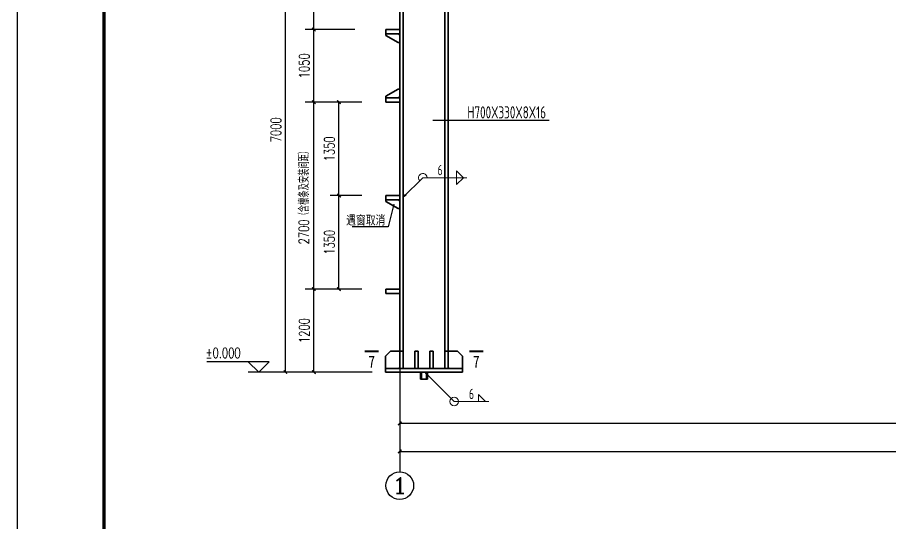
# Model space of a CAD drawing. Extents: x 14475413 to 15955882, y -732572 to -282951.
# Drawn here: x 15559745 to 15584954, y -500193 to -485569 of the extents above; entities that cross this region are included whole.
import ezdxf
from ezdxf.enums import TextEntityAlignment as Align

# ---------------------------------------------------------------- set-up
doc = ezdxf.new("R2010")
doc.units = 0
doc.header["$LTSCALE"] = 1000
doc.header["$MEASUREMENT"] = 0
for name, color, linetype, lineweight in [('10', 7, 'Continuous', 35), ('116', 1, 'Continuous', 35), ('12', 2, 'Continuous', 35), ('14', 2, 'Continuous', 35), ('焊缝标注', 9, 'Continuous', 18)]:
    doc.layers.add(name, color=color, linetype=linetype, lineweight=lineweight)
for name, color, linetype in [('3T_WOOD', 21, 'Continuous'), ('AXIS', 3, 'Continuous'), ('AXIS_TEXT', 7, 'Continuous'), ('BALCONY', 6, 'Continuous'), ('PUB_DIM', 3, 'Continuous'), ('PUB_TEXT', 7, 'Continuous'), ('TK', 4, 'Continuous')]:
    doc.layers.add(name, color=color, linetype=linetype)
doc.styles.add('_TCH_AXIS', font='COMPLEX', dxfattribs={"bigfont": 'GBCBIG'})
doc.styles.add('_TCH_DIM', font='SIMPLEX', dxfattribs={"bigfont": 'GBCBIG'})
doc.styles.add('_TCH_DIM_T3', font='SIMPLEX', dxfattribs={"width": 0.705882, "bigfont": 'GBCBIG'})
doc.styles.add('COMPLEX', font='COMPLEX')
doc.styles.add('FromPkpm', font='Pkpmeng', dxfattribs={"width": 0.7, "bigfont": 'hztxt'})
doc.styles.add('TSSD_Dimension', font='Tssdeng.shx', dxfattribs={"width": 0.7, "bigfont": 'hztxt.shx'})
doc.styles.add('图框字体', font='', dxfattribs={"width": 0.8})
doc.styles.get('图框字体').set_extended_font_data('NSimSun')
doc.dimstyles.new('_TCH_ARCH&&100', dxfattribs={"dimtxt": 297.5, "dimasz": 100, "dimexe": 250, "dimexo": 300, "dimgap": 126.25, "dimtad": 1, "dimdec": 0, "dimzin": 0, "dimdsep": 46, "dimtxsty": '_TCH_DIM_T3', "dimblk": 'ARCHTICK', "dimcen": 0.09, "dimclrt": 7, "dimazin": 2, "dimtfac": 1, "dimtdec": 0, "dimtix": 1, "dimtmove": 2, "dimatfit": 3, "dimfxl": 0, "dimtolj": 1, "dimtzin": 0, "dimarcsym": 0})

# ---------------------------------------------------------------- blocks, each defined once
blk = doc.blocks.new('w453w53')
at = {"layer": '12', "color": 4}
for p, q in [((473598, 1381074, -5700), (474078, 1381074, -5700)), ((473598, 1380924, -5700), (473598, 1381074, -5700)), ((473598, 1381074, -5700), (474078, 1381074, -5700)), ((474078, 1381074, -5700), (474078, 1380925, -5700)), ((473598, 1380924, -5700), (473598, 1380864, -5700)), ((473598, 1380864, -5700), (474019, 1380624, -5700)), ((474078, 1380865, -5700), (474018, 1380924, -5700)), ((474078, 1380625, -5700), (474078, 1380865, -5700)), ((474019, 1380624, -5700), (474078, 1380625, -5700))]:
    blk.add_line(p, q, dxfattribs=at)
at = {"layer": '12', "color": 4, "elevation": -5700}
blk.add_lwpolyline([(474078, 1380925), (473598, 1380925)], dxfattribs=at)
blk = doc.blocks.new('GeYuanFrame_62584068', base_point=(20.09, 4.53))
at = {"layer": 'TK'}
blk.add_lwpolyline([(20.09, 4.53), (20.09, 598.53), (1491.09, 598.53), (1491.09, 4.53)], close=True, dxfattribs=at)
at = {"layer": 'TK', "const_width": 1}
blk.add_lwpolyline([(45.09, 588.53), (1481.09, 588.53), (1481.09, 14.53), (45.09, 14.53)], close=True, dxfattribs=at)
blk = doc.blocks.new('_ArchTick')
at = {"color": 0, "linetype": 'ByBlock', "const_width": 0.4}
blk.add_lwpolyline([(-0.5, -0.5), (0.5, 0.5)], dxfattribs=at)
blk = doc.blocks.new('*D668')
at = {"layer": 'Defpoints', "color": 0}
for p in [(15567481, -481816), (15570284, -481816), (15570284, -495816)]:
    blk.add_point(p, dxfattribs=at)
at = {"layer": 'PUB_DIM', "color": 0, "lineweight": -2}
for p, q in [((15569984, -481816), (15567231, -481816)), ((15567481, -495816), (15567481, -481816)), ((15569984, -495816), (15567231, -495816))]:
    blk.add_line(p, q, dxfattribs=at)
at = {"layer": 'PUB_DIM', "color": 0, "lineweight": -2, "xscale": 100, "yscale": 100, "zscale": 100}
for p, rotation in [((15567481, -481816), 90), ((15567481, -495816), 270)]:
    blk.add_blockref('_ArchTick', p, dxfattribs=dict(at, rotation=rotation))
at = {"layer": 'PUB_DIM', "color": 7, "insert": (15567206, -488816), "char_height": 297.5, "attachment_point": 5, "rotation": 90, "style": '_TCH_DIM_T3'}
blk.add_mtext('\\A1;7000', dxfattribs=at)
blk = doc.blocks.new('*D671')
at = {"layer": 'Defpoints', "color": 0}
for p in [(15568301, -493416), (15569789, -493416), (15569789, -495816)]:
    blk.add_point(p, dxfattribs=at)
at = {"layer": 'PUB_DIM', "color": 0, "lineweight": -2}
for p, q in [((15569489, -493416), (15568051, -493416)), ((15568301, -495816), (15568301, -493416)), ((15569489, -495816), (15568051, -495816))]:
    blk.add_line(p, q, dxfattribs=at)
at = {"layer": 'PUB_DIM', "color": 0, "lineweight": -2, "xscale": 100, "yscale": 100, "zscale": 100}
for p, rotation in [((15568301, -493416), 90), ((15568301, -495816), 270)]:
    blk.add_blockref('_ArchTick', p, dxfattribs=dict(at, rotation=rotation))
at = {"layer": 'PUB_DIM', "color": 7, "insert": (15568026, -494616), "char_height": 297.5, "attachment_point": 5, "rotation": 90, "style": '_TCH_DIM_T3'}
blk.add_mtext('\\A1;1200', dxfattribs=at)
blk = doc.blocks.new('*D672')
at = {"layer": 'Defpoints', "color": 0}
for p in [(15568301, -488016), (15569789, -488016), (15569789, -493416)]:
    blk.add_point(p, dxfattribs=at)
at = {"layer": 'PUB_DIM', "color": 0, "lineweight": -2}
for p, q in [((15569489, -488016), (15568051, -488016)), ((15568301, -493416), (15568301, -488016)), ((15569489, -493416), (15568051, -493416))]:
    blk.add_line(p, q, dxfattribs=at)
at = {"layer": 'PUB_DIM', "color": 0, "lineweight": -2, "xscale": 100, "yscale": 100, "zscale": 100}
for p, rotation in [((15568301, -488016), 90), ((15568301, -493416), 270)]:
    blk.add_blockref('_ArchTick', p, dxfattribs=dict(at, rotation=rotation))
at = {"layer": 'PUB_DIM', "color": 7, "insert": (15568016, -490716), "char_height": 297.5, "attachment_point": 5, "rotation": 90, "style": '_TCH_DIM_T3'}
blk.add_mtext('\\A1;2700（含檩条及安装间距）', dxfattribs=at)
blk = doc.blocks.new('*D673')
at = {"layer": 'Defpoints', "color": 0}
for p in [(15568301, -485916), (15569789, -485916), (15569789, -488016)]:
    blk.add_point(p, dxfattribs=at)
at = {"layer": 'PUB_DIM', "color": 0, "lineweight": -2}
for p, q in [((15569489, -485916), (15568051, -485916)), ((15568301, -488016), (15568301, -485916)), ((15569489, -488016), (15568051, -488016))]:
    blk.add_line(p, q, dxfattribs=at)
at = {"layer": 'PUB_DIM', "color": 0, "lineweight": -2, "xscale": 100, "yscale": 100, "zscale": 100}
for p, rotation in [((15568301, -485916), 90), ((15568301, -488016), 270)]:
    blk.add_blockref('_ArchTick', p, dxfattribs=dict(at, rotation=rotation))
at = {"layer": 'PUB_DIM', "color": 7, "insert": (15568026, -486966), "char_height": 297.5, "attachment_point": 5, "rotation": 90, "style": '_TCH_DIM_T3'}
blk.add_mtext('\\A1;1050', dxfattribs=at)
blk = doc.blocks.new('*D674')
at = {"layer": 'Defpoints', "color": 0}
for p in [(15568301, -483816), (15569789, -483816), (15569789, -485916)]:
    blk.add_point(p, dxfattribs=at)
at = {"layer": 'PUB_DIM', "color": 0, "lineweight": -2}
for p, q in [((15569489, -483816), (15568051, -483816)), ((15568301, -485916), (15568301, -483816)), ((15569489, -485916), (15568051, -485916))]:
    blk.add_line(p, q, dxfattribs=at)
at = {"layer": 'PUB_DIM', "color": 0, "lineweight": -2, "xscale": 100, "yscale": 100, "zscale": 100}
for p, rotation in [((15568301, -483816), 90), ((15568301, -485916), 270)]:
    blk.add_blockref('_ArchTick', p, dxfattribs=dict(at, rotation=rotation))
at = {"layer": 'PUB_DIM', "color": 7, "insert": (15568026, -484866), "char_height": 297.5, "attachment_point": 5, "rotation": 90, "style": '_TCH_DIM_T3'}
blk.add_mtext('\\A1;1050', dxfattribs=at)
blk = doc.blocks.new('*D679')
at = {"layer": 'Defpoints', "color": 0}
for p in [(15569028, -490716), (15569988, -490716), (15569988, -493416)]:
    blk.add_point(p, dxfattribs=at)
at = {"layer": 'PUB_DIM', "color": 0, "lineweight": -2}
for p, q in [((15569688, -490716), (15568778, -490716)), ((15569028, -493416), (15569028, -490716)), ((15569688, -493416), (15568778, -493416))]:
    blk.add_line(p, q, dxfattribs=at)
at = {"layer": 'PUB_DIM', "color": 0, "lineweight": -2, "xscale": 100, "yscale": 100, "zscale": 100}
for p, rotation in [((15569028, -490716), 90), ((15569028, -493416), 270)]:
    blk.add_blockref('_ArchTick', p, dxfattribs=dict(at, rotation=rotation))
at = {"layer": 'PUB_DIM', "color": 7, "insert": (15568753, -492066), "char_height": 297.5, "attachment_point": 5, "rotation": 90, "style": '_TCH_DIM_T3'}
blk.add_mtext('\\A1;1350', dxfattribs=at)
blk = doc.blocks.new('*D680')
at = {"layer": 'Defpoints', "color": 0}
for p in [(15569028, -488016), (15569988, -488016), (15569988, -490716)]:
    blk.add_point(p, dxfattribs=at)
at = {"layer": 'PUB_DIM', "color": 0, "lineweight": -2}
for p, q in [((15569688, -488016), (15568778, -488016)), ((15569028, -490716), (15569028, -488016)), ((15569688, -490716), (15568778, -490716))]:
    blk.add_line(p, q, dxfattribs=at)
at = {"layer": 'PUB_DIM', "color": 0, "lineweight": -2, "xscale": 100, "yscale": 100, "zscale": 100}
for p, rotation in [((15569028, -488016), 90), ((15569028, -490716), 270)]:
    blk.add_blockref('_ArchTick', p, dxfattribs=dict(at, rotation=rotation))
at = {"layer": 'PUB_DIM', "color": 7, "insert": (15568753, -489366), "char_height": 297.5, "attachment_point": 5, "rotation": 90, "style": '_TCH_DIM_T3'}
blk.add_mtext('\\A1;1350', dxfattribs=at)
blk = doc.blocks.new('*D791')
at = {"layer": 'Defpoints', "color": 0}
for p in [(15570784, -495378), (15630784, -495378), (15630784, -497297)]:
    blk.add_point(p, dxfattribs=at)
at = {"layer": 'PUB_DIM', "color": 0, "lineweight": -2}
for p, q in [((15570784, -495678), (15570784, -497547)), ((15630784, -495678), (15630784, -497547)), ((15570784, -497297), (15630784, -497297))]:
    blk.add_line(p, q, dxfattribs=at)
at = {"layer": 'PUB_DIM', "color": 0, "lineweight": -2, "xscale": 100, "yscale": 100, "zscale": 100, "rotation": 180}
blk.add_blockref('_ArchTick', (15570784, -497297), dxfattribs=at)
at = {"layer": 'PUB_DIM', "color": 0, "lineweight": -2, "xscale": 100, "yscale": 100, "zscale": 100}
blk.add_blockref('_ArchTick', (15630784, -497297), dxfattribs=at)
at = {"layer": 'PUB_DIM', "color": 7, "insert": (15600784, -497022), "char_height": 297.5, "attachment_point": 5, "style": '_TCH_DIM_T3'}
blk.add_mtext('\\A1;30000', dxfattribs=at)
blk = doc.blocks.new('*D793')
at = {"layer": 'Defpoints', "color": 0}
for p in [(15570784, -496428), (15630784, -496428), (15630784, -498111)]:
    blk.add_point(p, dxfattribs=at)
at = {"layer": 'PUB_DIM', "color": 0, "lineweight": -2}
for p, q in [((15570784, -496728), (15570784, -498361)), ((15630784, -496728), (15630784, -498361)), ((15570784, -498111), (15630784, -498111))]:
    blk.add_line(p, q, dxfattribs=at)
at = {"layer": 'PUB_DIM', "color": 0, "lineweight": -2, "xscale": 100, "yscale": 100, "zscale": 100, "rotation": 180}
blk.add_blockref('_ArchTick', (15570784, -498111), dxfattribs=at)
at = {"layer": 'PUB_DIM', "color": 0, "lineweight": -2, "xscale": 100, "yscale": 100, "zscale": 100}
blk.add_blockref('_ArchTick', (15630784, -498111), dxfattribs=at)
at = {"layer": 'PUB_DIM', "color": 7, "insert": (15600784, -497836), "char_height": 297.5, "attachment_point": 5, "style": '_TCH_DIM_T3'}
blk.add_mtext('\\A1;30000', dxfattribs=at)
blk = doc.blocks.new('_AXISO')
blk.add_circle((0, 0), 0.5)
at = {"layer": 'AXIS_TEXT', "style": 'COMPLEX', "width": 1.041667}
blk.add_attdef('A', text='', height=0.56, dxfattribs=at).set_placement((-0.25, -0.28), (0.25, -0.28), align=Align.FIT)

msp = doc.modelspace()

# ---------------------------------------------------------------- hatches: boundary and pattern name
at = {"layer": '焊缝标注'}
for points in [[(15570883.8, -490764.2), (15570965.1, -490704.2), (15570943.9, -490683)], [(15571508.8, -495816.2), (15571568.7, -495897.7), (15571589.9, -495876.5)]]:
    msp.add_hatch(color=256, dxfattribs=at).paths.add_polyline_path(points)

# ---------------------------------------------------------------- linework, layer by layer
at = {"color": 3, "lineweight": 35, "ltscale": 100}
for p, q in [((15570783.8, -495716.2), (15570783.8, -481816.2)), ((15570883.8, -495716.2), (15570883.8, -481816.2)), ((15572083.8, -495716.2), (15572083.8, -481816.2)), ((15572183.8, -495716.2), (15572183.8, -481816.2))]:
    msp.add_line(p, q, dxfattribs=at)
at = {"layer": '10', "lineweight": 35, "ltscale": 100, "const_width": 50}
for points in [[(15569773.8, -495216.2), (15570173.8, -495216.2)], [(15573193.8, -495216.2), (15572793.8, -495216.2)]]:
    msp.add_lwpolyline(points, dxfattribs=at)
at = {"layer": '116', "lineweight": 35, "ltscale": 100}
for p, q in [((15571383.8, -495816.2), (15571383.8, -496016.2)), ((15571413.8, -495816.2), (15571413.8, -496016.2)), ((15571553.8, -495816.2), (15571553.8, -496016.2)), ((15571583.8, -495816.2), (15571583.8, -496016.2)), ((15571383.8, -496016.2), (15571583.8, -496016.2))]:
    msp.add_line(p, q, dxfattribs=at)
at = {"layer": '12', "color": 4}
for p, q in [((15570383.9, -493416.3), (15570783.8, -493416.3)), ((15570384, -493541.3), (15570383.9, -493416.3)), ((15570383.9, -493416.3), (15570783.8, -493416.3))]:
    msp.add_line(p, q, dxfattribs=at)
msp.add_lwpolyline([(15570783.9, -493540.9), (15570384, -493540.9)], dxfattribs=at)
at = {"layer": '14', "lineweight": 35, "ltscale": 100}
for p, q in [((15570373.8, -495356.2), (15570513.8, -495216.2)), ((15570373.8, -495716.2), (15570373.8, -495356.2)), ((15570513.8, -495216.2), (15570783.8, -495216.2)), ((15570783.8, -495216.2), (15570783.8, -495676.2)), ((15570783.8, -495716.2), (15570783.8, -495216.2)), ((15570783.8, -495216.2), (15570883.8, -495216.2)), ((15570883.8, -495216.2), (15570883.8, -495716.2)), ((15571217.1, -495716.2), (15571217.1, -495216.2)), ((15571217.1, -495216.2), (15571317.1, -495216.2)), ((15571317.1, -495216.2), (15571317.1, -495716.2)), ((15571650.5, -495716.2), (15571650.5, -495216.2)), ((15571650.5, -495216.2), (15571750.5, -495216.2)), ((15571750.5, -495216.2), (15571750.5, -495716.2)), ((15572083.8, -495716.2), (15572083.8, -495216.2)), ((15572083.8, -495216.2), (15572183.8, -495216.2)), ((15572183.8, -495216.2), (15572183.8, -495676.2)), ((15572453.8, -495216.2), (15572183.8, -495216.2)), ((15572183.8, -495216.2), (15572183.8, -495716.2)), ((15572593.8, -495356.2), (15572453.8, -495216.2)), ((15572593.8, -495716.2), (15572593.8, -495356.2)), ((15570373.8, -495816.2), (15570373.8, -495716.2)), ((15570373.8, -495716.2), (15572593.8, -495716.2)), ((15570743.8, -495716.2), (15570373.8, -495716.2)), ((15572593.8, -495816.2), (15570373.8, -495816.2)), ((15570783.8, -495676.2), (15570743.8, -495716.2)), ((15570883.8, -495716.2), (15570783.8, -495716.2)), ((15571317.1, -495716.2), (15571217.1, -495716.2)), ((15571750.5, -495716.2), (15571650.5, -495716.2)), ((15572183.8, -495716.2), (15572083.8, -495716.2)), ((15572183.8, -495676.2), (15572223.8, -495716.2)), ((15572223.8, -495716.2), (15572593.8, -495716.2)), ((15572593.8, -495716.2), (15572593.8, -495816.2))]:
    msp.add_line(p, q, dxfattribs=at)
at = {"layer": 'AXIS'}
msp.add_line((15570783.8, -496317.1), (15570783.8, -498695.9), dxfattribs=at)
at = {"layer": 'BALCONY'}
msp.add_line((15571742.3, -488538.8), (15575095.5, -488538.8), dxfattribs=at)
msp.add_line((15571742.3, -488538.8), (15575095.5, -488538.8), dxfattribs=at)
msp.add_lwpolyline([(15570607.3, -490967), (15570444.8, -491616), (15569410.3, -491616)], dxfattribs=at)
at = {"layer": 'PUB_DIM'}
for p, q in [((15567009.8, -495516.3), (15565209.8, -495516.3)), ((15566709.8, -495816.3), (15566409.8, -495516.3)), ((15566709.8, -495816.3), (15567009.8, -495516.3)), ((15567684, -495816.3), (15566409.8, -495816.3))]:
    msp.add_line(p, q, dxfattribs=at)
at = {"layer": '焊缝标注', "lineweight": 18, "ltscale": 100}
for p, q in [((15572424.5, -489998.8), (15572624.5, -490198.8)), ((15572424.5, -490198.8), (15572424.5, -489998.8)), ((15570883.8, -490764.2), (15571449.7, -490198.8)), ((15571449.7, -490198.8), (15572724.5, -490198.8)), ((15572424.5, -490398.8), (15572624.5, -490198.8)), ((15572424.5, -490198.8), (15572424.5, -490398.8)), ((15571508.8, -495816.2), (15572354.9, -496667.1)), ((15573054.9, -496467.1), (15573254.9, -496667.1)), ((15573054.9, -496667.1), (15573054.9, -496467.1)), ((15572354.9, -496667.1), (15573354.9, -496667.1))]:
    msp.add_line(p, q, dxfattribs=at)
at = {"layer": '焊缝标注', "linetype": 'Continuous'}
for points in [[(15570883.8, -490764.2), (15570965.1, -490704.2), (15570943.9, -490683)], [(15571508.8, -495816.2), (15571568.7, -495897.7), (15571589.9, -495876.5)]]:
    msp.add_lwpolyline(points, close=True, dxfattribs=at)
at = {"layer": '焊缝标注', "lineweight": 18, "ltscale": 100}
msp.add_circle((15572354.9, -496667.1), 125, dxfattribs=at)
msp.add_arc((15571449.7, -490198.8), 125, 0, 224.97719, dxfattribs=at)

# ---------------------------------------------------------------- block references
at = {"extrusion": (0, 0, -1), "xscale": -0.833125002682209, "yscale": 0.8331249952316284, "zscale": -0.8331250001039336}
for p in [(-15175817.4, -1636523.7, -4748.8), (-15175817.4, -1641323.7, -4748.8)]:
    msp.add_blockref('w453w53', p, dxfattribs=at)
at = {"extrusion": (0, 0, -1), "xscale": 0.833125002682209, "yscale": 0.8331249952316284, "zscale": -0.8331250001039336, "rotation": 180}
msp.add_blockref('w453w53', (-15175817.4, 662591.1, -4748.8), dxfattribs=at)
at = {"layer": '3T_WOOD', "xscale": 100, "yscale": 100, "zscale": 100}
msp.add_blockref('GeYuanFrame_62584068', (15559744.5, -526225.4), dxfattribs=at)
at = {"layer": 'AXIS'}
ref = msp.add_blockref('_AXISO', (15570783.8, -499095.9), dxfattribs=dict(at, xscale=800, yscale=800, zscale=800))
ref.add_attrib('A', '1', dxfattribs={"layer": 'AXIS_TEXT', "ltscale": 0.5, "height": 452.5, "style": '_TCH_AXIS', "width": 2.333333}).set_placement((15570557.5, -499322.2), (15571010.1, -499322.2), align=Align.FIT)

# ---------------------------------------------------------------- texts
at = {"layer": '10', "lineweight": 25, "style": '图框字体', "width": 0.8}
for p in [(15569973.8, -495516.2), (15572993.8, -495516.2)]:
    msp.add_text('7', height=350, dxfattribs=at).set_placement(p, align=Align.MIDDLE_CENTER)
at = {"layer": 'BALCONY', "style": 'TSSD_Dimension', "width": 0.7}
for s, height, p in [('H700X330X8X16', 350, (15573871, -488310.8)), ('遇窗取消', 300, (15569800.9, -491417.2))]:
    msp.add_text(s, height=height, dxfattribs=at).set_placement(p, align=Align.MIDDLE)
at = {"layer": 'PUB_TEXT', "style": '_TCH_DIM', "width": 0.705882}
msp.add_text('%%P0.000', height=297.5, dxfattribs=at).set_placement((15565179.8, -495411.3))
at = {"layer": '焊缝标注', "lineweight": 25, "style": 'FromPkpm', "width": 0.7}
for p in [(15571949.7, -490128.8), (15572854.9, -496597.1)]:
    msp.add_text('6', height=300, dxfattribs=at).set_placement(p, align=Align.CENTER)

# ---------------------------------------------------------------- dimensions: what is measured, and where the dimension line sits
at = {"layer": 'PUB_DIM'}
for p1, p2, distance, text, picture, middle in [((15570283.8, -495816.3), (15570283.8, -481816.2), 2802.5, '7000', '*D668', (15567206.3, -488816.2)), ((15569987.9, -490716.3), (15569987.9, -488016.3), 960.1, '1350', '*D680', (15568752.8, -489366.3)), ((15569987.9, -493416.3), (15569987.9, -490716.3), 960.1, '1350', '*D679', (15568752.8, -492066.3)), ((15570783.8, -495378.3), (15630783.8, -495378.3), -1919.1, '30000', '*D791', (15600783.8, -497022.4)), ((15570783.8, -496428.2), (15630783.8, -496428.2), -1682.5, '30000', '*D793', (15600783.8, -497835.8))]:
    dim = msp.add_aligned_dim(p1=p1, p2=p2, distance=distance, text=text, dimstyle='_TCH_ARCH&&100', dxfattribs=at)
    dim.commit()
    dim.dimension.update_dxf_attribs({"geometry": picture, "text_midpoint": middle})
at = {"layer": 'PUB_DIM', "color": 2}
for p1, p2, text, picture, middle in [((15569789.4, -485916.3), (15569789.4, -483816.3), '1050', '*D674', (15568025.7, -484866.3)), ((15569789.4, -488016.3), (15569789.4, -485916.3), '1050', '*D673', (15568025.7, -486966.3)), ((15569789.4, -493416.3), (15569789.4, -488016.3), '2700（含檩条及安装间距）', '*D672', (15568015.9, -490716.3)), ((15569789.4, -495816.3), (15569789.4, -493416.3), '1200', '*D671', (15568025.7, -494616.3))]:
    dim = msp.add_aligned_dim(p1=p1, p2=p2, distance=1488.7, text=text, dimstyle='_TCH_ARCH&&100', dxfattribs=at)
    dim.commit()
    dim.dimension.update_dxf_attribs({"geometry": picture, "text_midpoint": middle})

doc.saveas('drawing.dxf')
